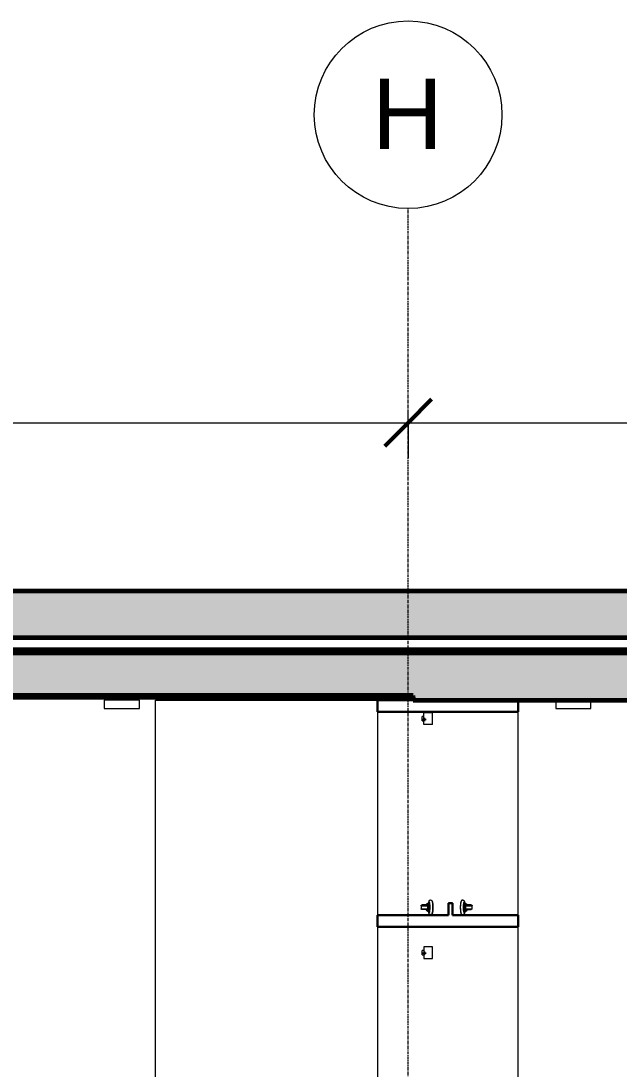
# Model space of a CAD drawing. Header units: inches. Extents: x -10318 to -7858, y -1627 to -453.
# Drawn here: x -8611.8 to -8509.8, y -631.6 to -452.8 of the extents above; entities that cross this region are included whole.
import ezdxf

# ---------------------------------------------------------------- set-up
doc = ezdxf.new("R2010")
doc.units = ezdxf.units.IN
doc.header["$MEASUREMENT"] = 0
doc.linetypes.add('Grid Line 1_2_', pattern=[0.875, 0.5, -0.125, 0.125, -0.125])
for name, color, linetype, lineweight in [('A-ANNO-DIMS', 211, 'Continuous', 9), ('A-ANNO-DIMS-64', 211, 'Continuous', 9), ('A-GENM', 13, 'Continuous', 9), ('A-WALL', 113, 'Continuous', 18), ('A-WALL-PATT', 111, 'Continuous', 60), ('G-IMPT', 8, 'Continuous', 9), ('I-WALL', 2, 'Continuous', 18), ('M-EQPM', 50, 'Continuous', 9), ('S-FNDN', 32, 'Continuous', 18), ('S-GRID', 1, 'Continuous', 9), ('S-GRID-IDEN', 1, 'Continuous', 9)]:
    doc.layers.add(name, color=color, linetype=linetype, lineweight=lineweight)
doc.styles.add('Arial', font='arial.ttf', dxfattribs={"height": 6})
doc.styles.add('Arial_1', font='arial.ttf', dxfattribs={"height": 12})
doc.dimstyles.new('Linear_-_3_32__Arial', dxfattribs={"dimscale": 12, "dimtxt": 6.121556, "dimasz": 0.666667, "dimexe": 0.5, "dimexo": 0.333333, "dimgap": 0.333333, "dimtad": 1, "dimdec": 3, "dimrnd": 0.125, "dimzin": 3, "dimdsep": 46, "dimlunit": 4, "dimtxsty": 'Arial', "dimblk1": 'OBLIQUE', "dimblk2": 'OBLIQUE', "dimsah": 1, "dimcen": 0.09, "dimdle": 0.5, "dimazin": 0, "dimtfac": 1, "dimtdec": 4, "dimtix": 1, "dimtmove": 0, "dimatfit": 3, "dimfxl": 1, "dimtvp": 1, "dimtfill": 1, "dimfrac": 2, "dimtolj": 1, "dimtzin": 0, "dimarcsym": 2})

# ---------------------------------------------------------------- blocks, each defined once
blk = doc.blocks.new('Indoor_Gun_Range_20957 - Assembly1_iam-7274358-4-Lower')
at = {"layer": 'A-GENM', "lineweight": 30}
for p, q in [((-45.78, 43.31), (-46.03, 43.31)), ((-46.03, 43.31), (-46.03, 43.06)), ((-46.03, 43.06), (-45.78, 43.06)), ((-45.78, 43.06), (-45.78, 43.31)), ((-37.87, 38.67), (-61.87, 38.67)), ((-61.87, 38.67), (-61.87, 36.67)), ((-37.87, 36.67), (-37.87, 38.67)), ((-61.87, 36.67), (-50.66, 36.67)), ((-50.66, 36.67), (-50.66, 34.67)), ((-50.01, 34.67), (-50.01, 36.67)), ((-50.01, 36.67), (-37.87, 36.67)), ((-52.83, 35.59), (-52.83, 35.09)), ((-52.65, 35.71), (-52.66, 35.71)), ((-52.66, 34.96), (-52.65, 34.96)), ((-52.65, 34.96), (-52.65, 35.71)), ((-50.66, 34.67), (-50.01, 34.67)), ((-46.69, 35.71), (-46.73, 35.71)), ((-46.73, 35.71), (-46.73, 34.96)), ((-46.73, 34.96), (-46.69, 34.96)), ((-46.51, 35.09), (-46.51, 35.59)), ((-37.87, 2), (-61.87, 2)), ((-61.87, 2), (-61.87, 0)), ((-45.78, 3.43), (-46.03, 3.43)), ((-46.03, 3.43), (-46.03, 3.18)), ((-46.03, 3.18), (-45.78, 3.18)), ((-45.78, 3.18), (-45.78, 3.43)), ((-37.87, 0), (-37.87, 2)), ((-61.87, 0), (-37.87, 0))]:
    blk.add_line(p, q, dxfattribs=at)
at = {"layer": 'A-GENM', "lineweight": 30, "flags": 128}
for points in [[(-52.66, 35.71), (-52.69, 35.71), (-52.73, 35.7), (-52.76, 35.69), (-52.79, 35.67), (-52.81, 35.65), (-52.83, 35.62), (-52.83, 35.59)], [(-52.83, 35.09), (-52.83, 35.05), (-52.81, 35.02), (-52.79, 35), (-52.76, 34.98), (-52.73, 34.97), (-52.69, 34.96), (-52.66, 34.96)], [(-46.51, 35.59), (-46.52, 35.62), (-46.54, 35.65), (-46.56, 35.67), (-46.59, 35.69), (-46.62, 35.7), (-46.66, 35.71), (-46.69, 35.71)], [(-46.69, 34.96), (-46.65, 34.96), (-46.62, 34.97), (-46.59, 34.98), (-46.56, 35), (-46.53, 35.02), (-46.52, 35.05), (-46.51, 35.09)]]:
    blk.add_lwpolyline(points, dxfattribs=at)
at = {"layer": 'G-IMPT'}
for p, q in [((0, 110.69), (0, 0)), ((-61.87, 73.34), (-61.87, 38.67)), ((-37.87, 38.67), (-37.87, 73.34)), ((-45.78, 44.11), (-47.28, 44.11)), ((-47.28, 44.11), (-47.28, 42.11)), ((-45.78, 43.31), (-45.78, 44.11)), ((-45.53, 43.45), (-45.78, 43.45)), ((-45.78, 42.11), (-45.78, 43.06)), ((-45.53, 43.45), (-45.53, 42.7)), ((-47.28, 42.11), (-45.78, 42.11)), ((-45.78, 42.7), (-45.53, 42.7)), ((-61.87, 36.67), (-61.87, 2)), ((-53.16, 35.81), (-53.12, 35.76)), ((-52.67, 36.17), (-53.1, 35.92)), ((-50.71, 36.67), (-50.71, 34.67)), ((-49.96, 34.67), (-49.96, 36.67)), ((-46.3, 35.93), (-46.67, 36.15)), ((-37.87, 2), (-37.87, 36.67)), ((-54.01, 35.59), (-54.01, 35.09)), ((-53.52, 35.59), (-54.01, 35.59)), ((-53.52, 35.09), (-54.01, 35.09)), ((-53.88, 35.71), (-53.78, 35.71)), ((-52.66, 35.71), (-53.88, 35.71)), ((-53.78, 34.96), (-53.88, 34.96)), ((-52.66, 34.96), (-53.88, 34.96)), ((-53.6, 35.71), (-53.36, 35.71)), ((-53.36, 34.96), (-53.6, 34.96)), ((-53.59, 35.71), (-53.39, 35.71)), ((-53.39, 34.96), (-53.59, 34.96)), ((-53.39, 34.96), (-53.59, 34.96)), ((-52.83, 35.59), (-53.51, 35.59)), ((-52.83, 35.09), (-53.51, 35.09)), ((-53.1, 34.85), (-52.67, 34.6)), ((-53.04, 35.71), (-52.65, 35.71)), ((-52.65, 34.96), (-53.04, 34.96)), ((-50.66, 34.67), (-50.71, 34.67)), ((-49.96, 34.67), (-50.01, 34.67)), ((-46.69, 34.96), (-45.45, 34.96)), ((-46.3, 34.96), (-46.68, 34.96)), ((-46.67, 34.58), (-46.3, 34.79)), ((-46.53, 35.6), (-46.53, 35.64)), ((-46.53, 35.03), (-46.53, 35.06)), ((-45.33, 35.59), (-46.51, 35.59)), ((-45.33, 35.09), (-46.51, 35.09)), ((-46.19, 35.72), (-46.19, 35.72)), ((-45.97, 35.71), (-45.48, 35.71)), ((-45.74, 34.96), (-45.97, 34.96)), ((-45.75, 34.96), (-45.95, 34.96)), ((-45.48, 34.96), (-45.54, 34.96)), ((-45.33, 35.09), (-45.33, 35.59)), ((-47.28, 4.18), (-45.78, 4.18)), ((-47.28, 4.18), (-47.28, 2.18)), ((-45.78, 4.18), (-45.78, 3.43)), ((-47.28, 2.18), (-45.78, 2.18)), ((-45.53, 3.55), (-45.78, 3.55)), ((-45.78, 3.18), (-45.78, 2.18)), ((-45.78, 2.8), (-45.53, 2.8)), ((-45.53, 3.55), (-45.53, 2.8)), ((0, 0), (-37.87, 0))]:
    blk.add_line(p, q, dxfattribs=at)
at = {"layer": 'G-IMPT', "flags": 128}
for points in [[(-53.1, 35.92), (-53.12, 35.9), (-53.14, 35.89), (-53.15, 35.88), (-53.16, 35.86), (-53.16, 35.85), (-53.17, 35.84), (-53.17, 35.83), (-53.18, 35.82), (-53.18, 35.81), (-53.18, 35.8), (-53.19, 35.79), (-53.19, 35.77), (-53.19, 35.76), (-53.2, 35.75), (-53.2, 35.74), (-53.2, 35.72), (-53.2, 35.71)], [(-52.66, 36.17), (-52.77, 36.11), (-52.88, 36.05), (-52.99, 35.98), (-53.09, 35.92)], [(-52.82, 35.7), (-52.81, 35.74), (-52.81, 35.78), (-52.81, 35.82), (-52.81, 35.86), (-52.8, 35.89), (-52.8, 35.93), (-52.8, 35.97), (-52.79, 36), (-52.79, 36.04), (-52.78, 36.07), (-52.78, 36.1), (-52.77, 36.13), (-52.77, 36.16), (-52.76, 36.19), (-52.76, 36.22), (-52.75, 36.25), (-52.75, 36.28), (-52.74, 36.31), (-52.73, 36.33), (-52.72, 36.36), (-52.72, 36.38), (-52.71, 36.4), (-52.7, 36.43), (-52.69, 36.45), (-52.67, 36.48), (-52.66, 36.5), (-52.63, 36.53), (-52.61, 36.56), (-52.57, 36.59), (-52.52, 36.62), (-52.45, 36.63), (-52.42, 36.63)], [(-52.42, 34.13), (-52.35, 34.14), (-52.29, 34.16), (-52.25, 34.19), (-52.21, 34.22), (-52.19, 34.25), (-52.17, 34.28), (-52.15, 34.3), (-52.14, 34.33), (-52.13, 34.35), (-52.12, 34.38), (-52.11, 34.4), (-52.1, 34.42), (-52.1, 34.45), (-52.09, 34.48), (-52.08, 34.5), (-52.08, 34.53), (-52.07, 34.56), (-52.07, 34.59), (-52.06, 34.62), (-52.06, 34.65), (-52.05, 34.68), (-52.05, 34.72), (-52.04, 34.75), (-52.04, 34.78), (-52.03, 34.82), (-52.03, 34.86), (-52.03, 34.89), (-52.02, 34.93), (-52.02, 34.97), (-52.02, 35.01), (-52.02, 35.05), (-52.01, 35.09), (-52.01, 35.13), (-52.01, 35.17), (-52.01, 35.21), (-52.01, 35.25), (-52.01, 35.29), (-52.01, 35.33), (-52.01, 35.37), (-52.01, 35.42), (-52.01, 35.46), (-52.01, 35.5), (-52.01, 35.54), (-52.01, 35.58), (-52.01, 35.62), (-52.01, 35.66), (-52.02, 35.7), (-52.02, 35.74), (-52.02, 35.78), (-52.02, 35.82), (-52.03, 35.86), (-52.03, 35.89), (-52.03, 35.93), (-52.04, 35.97), (-52.04, 36), (-52.04, 36.04), (-52.05, 36.07), (-52.05, 36.1), (-52.06, 36.13), (-52.06, 36.16), (-52.07, 36.19), (-52.07, 36.22), (-52.08, 36.25), (-52.09, 36.28), (-52.09, 36.31), (-52.1, 36.33), (-52.11, 36.36), (-52.12, 36.38), (-52.12, 36.4), (-52.13, 36.43), (-52.15, 36.45), (-52.16, 36.48), (-52.18, 36.5), (-52.2, 36.53), (-52.23, 36.56), (-52.26, 36.59), (-52.32, 36.62), (-52.38, 36.63), (-52.42, 36.63)], [(-46.93, 34.11), (-47, 34.12), (-47.06, 34.14), (-47.1, 34.17), (-47.13, 34.2), (-47.16, 34.23), (-47.18, 34.25), (-47.19, 34.28), (-47.21, 34.3), (-47.22, 34.33), (-47.23, 34.35), (-47.23, 34.38), (-47.24, 34.4), (-47.25, 34.43), (-47.26, 34.45), (-47.26, 34.48), (-47.27, 34.51), (-47.27, 34.54), (-47.28, 34.57), (-47.29, 34.6), (-47.29, 34.63), (-47.29, 34.66), (-47.3, 34.69), (-47.3, 34.73), (-47.31, 34.76), (-47.31, 34.8), (-47.31, 34.83), (-47.32, 34.87), (-47.32, 34.91), (-47.32, 34.94), (-47.33, 34.98), (-47.33, 35.02), (-47.33, 35.06), (-47.33, 35.1), (-47.33, 35.14), (-47.34, 35.18), (-47.34, 35.23), (-47.34, 35.27), (-47.34, 35.31), (-47.34, 35.35), (-47.34, 35.39), (-47.34, 35.43), (-47.34, 35.47), (-47.34, 35.52), (-47.33, 35.56), (-47.33, 35.6), (-47.33, 35.64), (-47.33, 35.68), (-47.33, 35.72), (-47.33, 35.76), (-47.32, 35.8), (-47.32, 35.83), (-47.32, 35.87), (-47.31, 35.91), (-47.31, 35.94), (-47.31, 35.98), (-47.3, 36.01), (-47.3, 36.05), (-47.29, 36.08), (-47.29, 36.11), (-47.28, 36.14), (-47.28, 36.17), (-47.27, 36.2), (-47.27, 36.23), (-47.26, 36.26), (-47.25, 36.28), (-47.25, 36.31), (-47.24, 36.33), (-47.23, 36.36), (-47.22, 36.38), (-47.21, 36.4), (-47.2, 36.43), (-47.19, 36.45), (-47.17, 36.48), (-47.15, 36.51), (-47.12, 36.54), (-47.08, 36.57), (-47.03, 36.59), (-46.97, 36.61), (-46.93, 36.61)], [(-46.53, 35.72), (-46.53, 35.76), (-46.54, 35.8), (-46.54, 35.83), (-46.54, 35.87), (-46.55, 35.91), (-46.55, 35.94), (-46.55, 35.98), (-46.56, 36.01), (-46.56, 36.05), (-46.57, 36.08), (-46.57, 36.11), (-46.58, 36.14), (-46.58, 36.17), (-46.59, 36.2), (-46.59, 36.23), (-46.6, 36.26), (-46.61, 36.28), (-46.61, 36.31), (-46.62, 36.33), (-46.63, 36.36), (-46.64, 36.38), (-46.65, 36.4), (-46.66, 36.43), (-46.67, 36.45), (-46.69, 36.48), (-46.71, 36.51), (-46.74, 36.54), (-46.78, 36.57), (-46.83, 36.59), (-46.89, 36.61), (-46.93, 36.61)], [(-46.68, 36.15), (-46.59, 36.1), (-46.5, 36.04), (-46.41, 35.99), (-46.31, 35.93)], [(-46.16, 35.71), (-46.16, 35.72), (-46.17, 35.73), (-46.17, 35.75), (-46.17, 35.76), (-46.18, 35.77), (-46.18, 35.79), (-46.19, 35.8), (-46.2, 35.82), (-46.21, 35.84), (-46.22, 35.86), (-46.24, 35.88), (-46.27, 35.91), (-46.3, 35.93)], [(-54.01, 35.59), (-54.01, 35.59), (-54.01, 35.6), (-54.01, 35.6), (-54.01, 35.61), (-54.01, 35.61), (-54, 35.62), (-54, 35.62), (-54, 35.63), (-54, 35.63), (-54, 35.64), (-54, 35.64), (-53.99, 35.64), (-53.99, 35.65), (-53.99, 35.65), (-53.99, 35.66), (-53.98, 35.66), (-53.98, 35.67), (-53.98, 35.67), (-53.97, 35.67), (-53.97, 35.68), (-53.97, 35.68), (-53.96, 35.68), (-53.96, 35.69), (-53.95, 35.69), (-53.95, 35.69), (-53.95, 35.7), (-53.94, 35.7), (-53.94, 35.7), (-53.93, 35.7), (-53.93, 35.7), (-53.92, 35.71), (-53.92, 35.71), (-53.91, 35.71), (-53.91, 35.71), (-53.9, 35.71), (-53.9, 35.71), (-53.89, 35.71), (-53.89, 35.71), (-53.88, 35.71), (-53.88, 35.71)], [(-53.88, 34.96), (-53.89, 34.96), (-53.89, 34.96), (-53.9, 34.96), (-53.9, 34.96), (-53.91, 34.96), (-53.91, 34.97), (-53.92, 34.97), (-53.92, 34.97), (-53.93, 34.97), (-53.93, 34.97), (-53.94, 34.97), (-53.94, 34.98), (-53.94, 34.98), (-53.95, 34.98), (-53.95, 34.98), (-53.96, 34.99), (-53.96, 34.99), (-53.97, 34.99), (-53.97, 35), (-53.97, 35), (-53.98, 35), (-53.98, 35.01), (-53.98, 35.01), (-53.99, 35.02), (-53.99, 35.02), (-53.99, 35.02), (-53.99, 35.03), (-54, 35.03), (-54, 35.04), (-54, 35.04), (-54, 35.05), (-54, 35.05), (-54, 35.06), (-54.01, 35.06), (-54.01, 35.07), (-54.01, 35.07), (-54.01, 35.08), (-54.01, 35.08), (-54.01, 35.09), (-54.01, 35.09)], [(-53.88, 35.71), (-53.88, 35.71), (-53.87, 35.71), (-53.85, 35.71), (-53.83, 35.71), (-53.8, 35.71), (-53.76, 35.71), (-53.72, 35.71), (-53.67, 35.71), (-53.61, 35.71), (-53.55, 35.71), (-53.48, 35.71), (-53.4, 35.71), (-53.32, 35.71), (-53.24, 35.71), (-53.14, 35.71), (-53.14, 35.71)], [(-52.66, 35.71), (-52.78, 35.71), (-52.89, 35.71), (-52.99, 35.71), (-53.1, 35.71), (-53.19, 35.71), (-53.28, 35.71), (-53.37, 35.71), (-53.44, 35.71), (-53.52, 35.71), (-53.58, 35.71), (-53.64, 35.71), (-53.69, 35.71), (-53.74, 35.71), (-53.78, 35.71), (-53.81, 35.71), (-53.84, 35.71), (-53.86, 35.71), (-53.88, 35.71), (-53.88, 35.71), (-53.88, 35.71)], [(-53.88, 34.96), (-53.88, 34.96), (-53.87, 34.96), (-53.85, 34.96), (-53.83, 34.96), (-53.8, 34.96), (-53.76, 34.96), (-53.72, 34.96), (-53.67, 34.96), (-53.61, 34.96), (-53.55, 34.96), (-53.48, 34.96), (-53.4, 34.96), (-53.32, 34.96), (-53.24, 34.96), (-53.14, 34.96), (-53.05, 34.96), (-52.94, 34.96), (-52.83, 34.96), (-52.72, 34.96), (-52.66, 34.96)], [(-53.14, 34.96), (-53.24, 34.96), (-53.32, 34.96), (-53.4, 34.96), (-53.48, 34.96), (-53.55, 34.96), (-53.61, 34.96), (-53.67, 34.96), (-53.72, 34.96), (-53.76, 34.96), (-53.8, 34.96), (-53.83, 34.96), (-53.85, 34.96), (-53.87, 34.96), (-53.88, 34.96), (-53.88, 34.96)], [(-53.18, 34.96), (-53.18, 34.95), (-53.17, 34.94), (-53.17, 34.93), (-53.16, 34.92), (-53.16, 34.9), (-53.15, 34.89), (-53.14, 34.88), (-53.12, 34.86), (-53.1, 34.85)], [(-52.66, 34.6), (-52.77, 34.66), (-52.88, 34.72), (-52.99, 34.79), (-53.09, 34.85)], [(-52.42, 34.13), (-52.48, 34.14), (-52.54, 34.16), (-52.59, 34.19), (-52.62, 34.22), (-52.64, 34.25), (-52.66, 34.28), (-52.68, 34.3), (-52.69, 34.33), (-52.7, 34.35), (-52.71, 34.38), (-52.72, 34.4), (-52.73, 34.42), (-52.74, 34.45), (-52.74, 34.48), (-52.75, 34.5), (-52.76, 34.53), (-52.76, 34.56), (-52.77, 34.59), (-52.77, 34.62), (-52.78, 34.65), (-52.78, 34.68), (-52.79, 34.72), (-52.79, 34.75), (-52.79, 34.78), (-52.8, 34.82), (-52.8, 34.86), (-52.8, 34.89), (-52.81, 34.93), (-52.81, 34.97)], [(-46.93, 34.11), (-46.86, 34.12), (-46.8, 34.14), (-46.76, 34.17), (-46.73, 34.2), (-46.7, 34.23), (-46.68, 34.25), (-46.67, 34.28), (-46.65, 34.3), (-46.64, 34.33), (-46.63, 34.35), (-46.63, 34.38), (-46.62, 34.4), (-46.61, 34.43), (-46.6, 34.45), (-46.6, 34.48), (-46.59, 34.51), (-46.59, 34.54), (-46.58, 34.57), (-46.57, 34.6), (-46.57, 34.63), (-46.57, 34.66), (-46.56, 34.69), (-46.56, 34.73), (-46.55, 34.76), (-46.55, 34.8), (-46.55, 34.83), (-46.54, 34.87), (-46.54, 34.91), (-46.54, 34.94), (-46.53, 34.98)], [(-46.22, 35.71), (-46.32, 35.71), (-46.43, 35.71), (-46.54, 35.71), (-46.65, 35.71), (-46.69, 35.71)], [(-46.69, 34.96), (-46.57, 34.96), (-46.46, 34.96), (-46.35, 34.96), (-46.25, 34.96), (-46.15, 34.96), (-46.06, 34.96), (-45.98, 34.96), (-45.9, 34.96), (-45.83, 34.96), (-45.76, 34.96), (-45.7, 34.96), (-45.65, 34.96), (-45.6, 34.96), (-45.56, 34.96), (-45.52, 34.96), (-45.5, 34.96), (-45.48, 34.96), (-45.46, 34.96), (-45.45, 34.96), (-45.45, 34.96)], [(-46.68, 34.57), (-46.59, 34.63), (-46.5, 34.68), (-46.41, 34.74), (-46.31, 34.79)], [(-46.3, 34.79), (-46.27, 34.82), (-46.24, 34.84), (-46.22, 34.87), (-46.21, 34.89), (-46.2, 34.9), (-46.19, 34.92), (-46.18, 34.94), (-46.18, 34.95), (-46.17, 34.96)], [(-45.45, 34.96), (-45.45, 34.96), (-45.46, 34.96), (-45.48, 34.96), (-45.51, 34.96), (-45.54, 34.96), (-45.57, 34.96), (-45.61, 34.96), (-45.66, 34.96), (-45.72, 34.96), (-45.78, 34.96), (-45.85, 34.96), (-45.93, 34.96), (-46.01, 34.96), (-46.09, 34.96), (-46.19, 34.96), (-46.2, 34.96)], [(-45.45, 35.71), (-45.45, 35.71), (-45.44, 35.71), (-45.44, 35.71), (-45.43, 35.71), (-45.43, 35.71), (-45.42, 35.71), (-45.42, 35.71), (-45.41, 35.71), (-45.41, 35.7), (-45.4, 35.7), (-45.4, 35.7), (-45.39, 35.7), (-45.39, 35.7), (-45.38, 35.69), (-45.38, 35.69), (-45.38, 35.69), (-45.37, 35.68), (-45.37, 35.68), (-45.37, 35.68), (-45.36, 35.67), (-45.36, 35.67), (-45.35, 35.67), (-45.35, 35.66), (-45.35, 35.66), (-45.35, 35.65), (-45.34, 35.65), (-45.34, 35.65), (-45.34, 35.64), (-45.34, 35.64), (-45.33, 35.63), (-45.33, 35.63), (-45.33, 35.62), (-45.33, 35.62), (-45.33, 35.61), (-45.33, 35.61), (-45.33, 35.6), (-45.33, 35.6), (-45.33, 35.59), (-45.33, 35.59), (-45.33, 35.59)], [(-45.33, 35.09), (-45.33, 35.08), (-45.33, 35.08), (-45.33, 35.07), (-45.33, 35.07), (-45.33, 35.06), (-45.33, 35.06), (-45.33, 35.05), (-45.33, 35.05), (-45.33, 35.04), (-45.34, 35.04), (-45.34, 35.03), (-45.34, 35.03), (-45.34, 35.03), (-45.35, 35.02), (-45.35, 35.02), (-45.35, 35.01), (-45.35, 35.01), (-45.36, 35), (-45.36, 35), (-45.36, 35), (-45.37, 34.99), (-45.37, 34.99), (-45.38, 34.99), (-45.38, 34.98), (-45.38, 34.98), (-45.39, 34.98), (-45.39, 34.98), (-45.4, 34.97), (-45.4, 34.97), (-45.41, 34.97), (-45.41, 34.97), (-45.42, 34.97), (-45.42, 34.97), (-45.43, 34.97), (-45.43, 34.96), (-45.44, 34.96), (-45.44, 34.96), (-45.45, 34.96), (-45.45, 34.96), (-45.45, 34.96)]]:
    blk.add_lwpolyline(points, dxfattribs=at)
at = {"layer": 'G-IMPT'}
for centre, major_axis, ratio, start_param, end_param in [((-53.16, 35.38), (0, 0.428), 0.15852, 0, 0.490957), ((-53.09, 35.38), (0, 0.536), 0.15852, 0.626808, 0.892159), ((-53.09, 35.38), (0, 0.536), 0.15852, 5.357645, 6.283185), ((-52.66, 35.38), (0, 1), 0.15852, 0, 1.256637), ((-52.66, 35.38), (0, 0.789), 0.15852, 0.092827, 1.170708), ((-52.66, 35.38), (0, 0.789), 0.15852, 0, 1.170708), ((-52.66, 35.38), (0, 0.789), 0.15852, 0, 1.170708), ((-52.66, 35.38), (0, 0.789), 0.15852, 0, 1.170708), ((-52.66, 35.38), (0, 1), 0.15852, 3.141593, 6.283185), ((-52.66, 35.38), (0, 0.789), 0.15852, 3.141593, 6.283185), ((-52.66, 35.38), (0, 0.789), 0.15852, 3.141593, 6.283185), ((-52.66, 35.38), (0, 0.789), 0.15852, 3.141593, 6.283185), ((-52.17, 35.38), (0, 1), 0.15852, 6.093095, 6.283185), ((-52.17, 35.38), (0, 1), 0.15852, 3.141593, 5.654867), ((-47.18, 35.36), (0, 1), 0.157489, 0, 2.513274), ((-46.68, 35.36), (0, 1), 0.157489, 0, 3.141593), ((-46.68, 35.36), (0, 0.789), 0.157489, 0, 3.141593), ((-46.68, 35.36), (0, 0.789), 0.157489, 0, 3.141593), ((-46.68, 35.36), (0, 0.789), 0.157489, 0, 3.141593), ((-46.68, 35.36), (0, 1), 0.157489, 5.056173, 6.283185), ((-46.68, 35.36), (0, 0.789), 0.157489, 5.150593, 6.283185), ((-46.68, 35.36), (0, 0.789), 0.157489, 5.150593, 6.283185), ((-46.68, 35.36), (0, 0.789), 0.157489, 5.150593, 6.283185), ((-46.68, 35.36), (0, 0.789), 0.157489, 5.150593, 6.190979), ((-46.31, 35.36), (0, 0.572), 0.157489, 0, 0.890014), ((-53.16, 35.38), (0, 0.428), 0.15852, 3.141593, 3.22475), ((-53.09, 35.38), (0, 0.536), 0.15852, 2.782527, 2.915452), ((-53.09, 35.38), (0, 0.536), 0.15852, 3.141593, 3.794822), ((-52.66, 35.38), (0, 1), 0.15852, 1.301444, 1.3507), ((-52.66, 35.38), (0, 1), 0.15852, 1.888221, 1.953487), ((-52.66, 35.38), (0, 1), 0.15852, 2.002241, 3.141593), ((-52.66, 35.38), (0, 0.789), 0.15852, 1.188752, 1.24556), ((-52.66, 35.38), (0, 0.789), 0.15852, 1.188752, 1.24556), ((-52.66, 35.38), (0, 0.789), 0.15852, 1.188752, 1.24556), ((-52.66, 35.38), (0, 0.789), 0.15852, 1.188752, 1.24556), ((-52.66, 35.38), (0, 0.789), 0.15852, 2.038778, 2.106157), ((-52.66, 35.38), (0, 0.789), 0.15852, 2.038778, 2.106157), ((-52.66, 35.38), (0, 0.789), 0.15852, 2.038778, 2.106157), ((-52.66, 35.38), (0, 0.789), 0.15852, 2.038778, 2.106157), ((-52.66, 35.38), (0, 0.789), 0.15852, 2.159845, 3.048766), ((-52.66, 35.38), (0, 0.789), 0.15852, 2.159845, 3.141593), ((-52.66, 35.38), (0, 0.789), 0.15852, 2.159845, 3.141593), ((-52.66, 35.38), (0, 0.789), 0.15852, 2.159845, 3.141593), ((-47.18, 35.36), (0, 1), 0.157489, 2.957088, 3.141593), ((-46.68, 35.36), (0, 0.789), 0.157489, 3.141593, 4.202721), ((-46.68, 35.36), (0, 0.789), 0.157489, 3.141593, 4.202721), ((-46.68, 35.36), (0, 0.789), 0.157489, 3.141593, 4.202721), ((-46.68, 35.36), (0, 1), 0.157489, 3.141593, 4.310097), ((-46.68, 35.36), (0, 0.789), 0.157489, 3.233799, 4.202721), ((-46.68, 35.36), (0, 0.789), 0.157489, 4.214972, 4.283275), ((-46.68, 35.36), (0, 0.789), 0.157489, 4.214972, 4.283275), ((-46.68, 35.36), (0, 0.789), 0.157489, 4.214972, 4.283275), ((-46.68, 35.36), (0, 0.789), 0.157489, 4.214972, 4.283275), ((-46.68, 35.36), (0, 1), 0.157489, 4.954493, 5.006942), ((-46.31, 35.36), (0, 0.572), 0.157489, 2.356194, 3.141593)]:
    blk.add_ellipse(centre, major_axis=major_axis, ratio=ratio, start_param=start_param, end_param=end_param, dxfattribs=at)
for points, knots in [([(-46.58, 35.71), (-46.48, 35.71), (-46.32, 35.71), (-46.13, 35.71), (-46.03, 35.71), (-45.99, 35.71)], [0.0273673, 0.0273673, 0.0273673, 0.0273673, 0.1, 0.15, 0.2, 0.2, 0.2, 0.2]), ([(-45.99, 35.71), (-45.94, 35.71), (-45.85, 35.71), (-45.73, 35.71), (-45.64, 35.71), (-45.55, 35.71), (-45.48, 35.71), (-45.45, 35.71), (-45.45, 35.71), (-45.47, 35.71), (-45.47, 35.71)], [0.2, 0.2, 0.2, 0.2, 0.25, 0.3, 0.35, 0.4, 0.475, 0.55, 0.625, 0.6279895, 0.6279895, 0.6279895, 0.6279895])]:
    blk.add_open_spline(points, degree=3, knots=knots, dxfattribs=at)
blk = doc.blocks.new('Indoor_Gun_Range_20957 - Standard-7274359-4-Lower')
blk.add_blockref('Indoor_Gun_Range_20957 - Assembly1_iam-7274358-4-Lower', (0, 0))
blk = doc.blocks.new('Control Disc - HOmey Pro-V11-4-Lower')
at = {"layer": 'M-EQPM'}
for p, q in [((-3, 5.42), (-3, 4)), ((3, 5.42), (-3, 5.42)), ((3, 4), (3, 5.42)), ((-3, 4), (3, 4))]:
    blk.add_line(p, q, dxfattribs=at)
blk = doc.blocks.new('Control Disc - TSI VelociCalc 9565-7576856-4-Lower')
at = {"layer": 'M-EQPM'}
for p, q in [((-3, 5.42), (-3, 4)), ((3, 5.42), (-3, 5.42)), ((3, 4), (3, 5.42))]:
    blk.add_line(p, q, dxfattribs=at)
blk = doc.blocks.new('Grid - Grid Head - Circle-50561-4-Lower')
at = {"layer": 'S-GRID-IDEN'}
blk.add_circle((0, 0), 0.25, dxfattribs=at)
blk = doc.blocks.new('DIMBLOCK29-4-Lower')
at = {"layer": 'A-ANNO-DIMS-64', "lineweight": 50}
for p, q in [((-8791.76, -521.3), (-8787.76, -517.3)), ((-8545.76, -521.3), (-8541.76, -517.3)), ((-8791.76, -521.3), (-8795.76, -525.3)), ((-8545.76, -521.3), (-8549.76, -525.3))]:
    blk.add_line(p, q, dxfattribs=at)
at = {"layer": 'A-ANNO-DIMS-64'}
for p, q in [((-8791.76, -521.3), (-8791.76, -519.64)), ((-8545.76, -521.3), (-8545.76, -519.64)), ((-8791.76, -521.3), (-8545.76, -521.3)), ((-8791.76, -521.3), (-8791.76, -527.3)), ((-8545.76, -521.3), (-8545.76, -527.3))]:
    blk.add_line(p, q, dxfattribs=at)
at = {"layer": 'A-ANNO-DIMS-64', "color": 0, "insert": (-8679.4, -509.51), "char_height": 6, "width": 25.541, "attachment_point": 1, "line_spacing_factor": 0.941778, "style": 'Arial', "bg_fill": 3, "box_fill_scale": 1.25, "bg_fill_color": 9, "bg_fill_true_color": 13158600, "bg_fill_transparency": 0}
blk.add_mtext('20\'-6"', dxfattribs=at)
blk = doc.blocks.new('_Oblique')
at = {"color": 0, "linetype": 'ByBlock', "lineweight": -2}
blk.add_line((-0.5, -0.5), (0.5, 0.5), dxfattribs=at)
blk = doc.blocks.new('DIMBLOCK30-4-Lower')
at = {"layer": 'A-ANNO-DIMS-64'}
for p, q in [((-7877.56, -521.3), (-7877.56, -515.3)), ((-8545.76, -521.3), (-8545.76, -519.64)), ((-8545.76, -521.3), (-7871.56, -521.3)), ((-8545.76, -521.3), (-8545.76, -527.3)), ((-7877.56, -521.3), (-7877.56, -560.61))]:
    blk.add_line(p, q, dxfattribs=at)
at = {"layer": 'A-ANNO-DIMS-64', "lineweight": 50}
for p, q in [((-8545.76, -521.3), (-8541.76, -517.3)), ((-7877.56, -521.3), (-7873.56, -517.3)), ((-8545.76, -521.3), (-8549.76, -525.3)), ((-7877.56, -521.3), (-7881.56, -525.3))]:
    blk.add_line(p, q, dxfattribs=at)
at = {"layer": 'A-ANNO-DIMS-64', "color": 0, "insert": (-8229.27, -509.51), "char_height": 6, "width": 42.267, "attachment_point": 1, "line_spacing_factor": 0.941778, "style": 'Arial', "bg_fill": 3, "box_fill_scale": 1.25, "bg_fill_color": 9, "bg_fill_true_color": 13158600, "bg_fill_transparency": 0}
blk.add_mtext('55\'-8 1/4"', dxfattribs=at)

msp = doc.modelspace()

# ---------------------------------------------------------------- hatches: boundary and pattern name
at = {"layer": 'A-WALL-PATT', "lineweight": 9}
h = msp.add_hatch(dxfattribs=at)
h.set_pattern_fill('FP_18', color=256, style=0, pattern_type=2)
h.set_pattern_definition([(71.565, (950.8396, 3.84), (0.00033, 15.3601313), [2.024, -46.549]), (33.69, (951.48, 5.76), (1.8e-05, 15.359648), [2.308, -53.074]), (33.69, (966.84, 5.76), (1.8e-05, 15.359648), [2.308, -53.074]), (33.69, (982.2, 5.76), (1.8e-05, 15.359648), [2.308, -53.074]), (0, (953.4, 7.04), (0, 15.36), [2.56, -12.8]), (333.435, (955.96, 7.04), (-1.4e-05, 15.35955), [2.862, -31.484]), (333.435, (971.32, 7.04), (-1.4e-05, 15.35955), [2.862, -31.484]), (288.435, (958.5196, 5.76), (-0.00033, 15.3601313), [2.024, -46.549]), (288.435, (950.8396, 3.84), (-0.00033, 15.3601313), [2.024, -46.549]), (315, (951.48, 1.92), (0, 15.359774), [2.715, -19.007]), (0, (953.4, 0), (0, 15.36), [2.56, -12.8]), (36.87, (955.96, 0), (-2.7e-05, 15.36), [3.2, -73.6]), (36.87, (971.32, 0), (-2.7e-05, 15.36), [3.2, -73.6]), (36.87, (986.68, 0), (-2.7e-05, 15.36), [3.2, -73.6]), (36.87, (1002.04, 0), (-2.7e-05, 15.36), [3.2, -73.6]), (71.565, (958.5196, 1.92), (0.00033, 15.3601313), [2.024, -46.549]), (56.31, (957.8796, 9.6), (-1.8e-05, 15.3596484), [2.308, -53.074]), (56.31, (973.2396, 9.6), (-1.8e-05, 15.3596484), [2.308, -53.074]), (26.565, (959.16, 11.52), (1.4e-05, 15.35955), [1.431, -32.915]), (26.565, (974.52, 11.52), (1.4e-05, 15.35955), [1.431, -32.915]), (0, (960.44, 12.16), (0, 15.36), [1.28, -14.08]), (333.435, (961.72, 12.16), (-1.4e-05, 15.35955), [1.431, -32.915]), (333.435, (977.08, 12.16), (-1.4e-05, 15.35955), [1.431, -32.915]), (303.69, (962.9996, 11.52), (1.8e-05, 15.3596484), [2.308, -53.074]), (303.69, (978.3596, 11.52), (1.8e-05, 15.3596484), [2.308, -53.074]), (303.69, (957.8796, 9.6), (1.8e-05, 15.3596484), [2.308, -53.074]), (303.69, (973.2396, 9.6), (1.8e-05, 15.3596484), [2.308, -53.074]), (333.435, (959.16, 7.68), (-1.4e-05, 15.35955), [1.431, -32.915]), (333.435, (974.52, 7.68), (-1.4e-05, 15.35955), [1.431, -32.915]), (0, (960.44, 7.04), (0, 15.36), [1.28, -14.08]), (26.565, (961.72, 7.04), (1.4e-05, 15.35955), [1.431, -32.915]), (26.565, (977.08, 7.04), (1.4e-05, 15.35955), [1.431, -32.915]), (56.31, (962.9996, 7.68), (-1.8e-05, 15.3596484), [2.308, -53.074]), (56.31, (978.3596, 7.68), (-1.8e-05, 15.3596484), [2.308, -53.074]), (63.435, (950.8396, 11.52), (-1.37e-05, 15.359551), [1.431, -32.915]), (26.565, (951.48, 12.8), (1.4e-05, 15.35955), [1.431, -32.915]), (26.565, (966.84, 12.8), (1.4e-05, 15.35955), [1.431, -32.915]), (0, (952.76, 13.44), (0, 15.36), [1.28, -14.08]), (333.435, (954.04, 13.44), (-1.4e-05, 15.35955), [1.431, -32.915]), (333.435, (969.4, 13.44), (-1.4e-05, 15.35955), [1.431, -32.915]), (296.565, (955.3196, 12.8), (1.37e-05, 15.359551), [1.431, -32.915]), (296.565, (950.8396, 11.52), (1.37e-05, 15.359551), [1.431, -32.915]), (180, (954.04, 9.6), (-2e-15, -15.36), [1.28, -14.08]), (333.435, (951.48, 10.24), (-1.4e-05, 15.35955), [1.431, -32.915]), (333.435, (966.84, 10.24), (-1.4e-05, 15.35955), [1.431, -32.915]), (26.565, (954.04, 9.6), (1.4e-05, 15.35955), [1.431, -32.915]), (26.565, (969.4, 9.6), (1.4e-05, 15.35955), [1.431, -32.915]), (63.435, (955.3196, 10.24), (-1.37e-05, 15.359551), [1.431, -32.915]), (63.435, (960.4396, 2.56), (-1.37e-05, 15.359551), [1.431, -32.915]), (45, (961.08, 3.84), (0, 15.359774), [0.9051, -20.817]), (0, (961.72, 4.48), (0, 15.36), [1.28, -14.08]), (333.435, (963, 4.48), (-1.4e-05, 15.35955), [1.431, -32.915]), (333.435, (978.36, 4.48), (-1.4e-05, 15.35955), [1.431, -32.915]), (296.565, (964.2796, 3.84), (1.37e-05, 15.359551), [1.431, -32.915]), (296.565, (960.4396, 2.56), (1.37e-05, 15.359551), [1.431, -32.915]), (315, (961.08, 1.28), (0, 15.359774), [0.9051, -20.817]), (0, (961.72, 0.64), (0, 15.36), [1.28, -14.08]), (26.565, (963, 0.64), (1.4e-05, 15.35955), [1.431, -32.915]), (26.565, (978.36, 0.64), (1.4e-05, 15.35955), [1.431, -32.915]), (63.435, (964.2796, 1.28), (-1.37e-05, 15.359551), [1.431, -32.915]), (0, (960.44, 4.48), (0, 15.36), [0.8448, -14.515]), (0, (957.88, 7.68), (0, 15.36), [0.8448, -14.515]), (0, (955.32, 8.32), (0, 15.36), [0.8448, -14.515]), (0, (952.12, 8.32), (0, 15.36), [0.8448, -14.515]), (0, (955.96, 9.6), (0, 15.36), [0.8448, -14.515]), (0, (957.24, 10.88), (0, 15.36), [0.8448, -14.515]), (0, (957.88, 12.8), (0, 15.36), [0.8448, -14.515]), (0, (962.36, 13.44), (0, 15.36), [0.8448, -14.515]), (0, (965.56, 12.8), (0, 15.36), [0.8448, -14.515]), (0, (964.28, 7.68), (0, 15.36), [0.8448, -14.515]), (0, (964.92, 5.76), (0, 15.36), [0.8448, -14.515]), (0, (963, 5.76), (0, 15.36), [0.8448, -14.515]), (0, (959.8, 1.28), (0, 15.36), [0.8448, -14.515]), (0, (958.52, 0.64), (0, 15.36), [0.8448, -14.515]), (0, (961.08, 0), (0, 15.36), [0.8448, -14.515]), (0, (964.92, 0.64), (0, 15.36), [0.8448, -14.515]), (0, (950.84, 5.76), (0, 15.36), [0.8448, -14.515]), (0, (955.96, 13.44), (0, 15.36), [0.8448, -14.515])])
h.paths.add_polyline_path([(-7876.053, -558.0201), (-7870.9669, -558.0201), (-7870.9669, -550.0201), (-8908.0206, -550.0201), (-8908.0206, -558.0201), (-7880.6636, -558.0201)])
h = msp.add_hatch(dxfattribs=at)
h.set_pattern_fill('FP_16', color=256, style=0, pattern_type=2)
h.set_pattern_definition([(50, (950.84, 0), (18.362056, -1.606828), [1.92, -21.12]), (355, (950.84, 0), (-3.552257, 19.255874), [1.536, -16.896]), (100.451, (952.37, -0.134), (14.81021, 17.649286), [1.632, -17.949]), (46.184, (950.84, 5.12), (27.32125, -4.237615), [2.88, -31.68]), (96.636, (953.117, 4.767), (23.927535, 24.93717), [2.448, -26.924]), (351.184, (950.84, 5.12), (23.927645, 24.93743), [2.304, -25.344]), (21, (953.4, 3.84), (15.28081, -10.307465), [1.92, -21.12]), (326, (953.4, 3.84), (6.22856, 18.563735), [1.536, -16.896]), (71.451, (954.673, 2.981), (21.509846, 8.25628), [1.632, -17.949]), (37.5, (950.8396, 0), (0.3110953, 8.5225365), [0.8448, -15.846, 0.8448, -16.307, -16.96]), (37.5, (950.8396, 0), (0.3110953, 8.5225365), [-33.843, 0.8448, -16.115]), (7.5, (950.84, 0), (6.7346365, 10.097431), [0.8448, -8.934, 0.8448, -15.462, -6.464]), (7.5, (950.84, 0), (6.7346365, 10.097431), [-26.086, 0.8448, -5.619]), (327.5, (945.1306, 0), (13.6661073, -0.5771864), [0.8448, -5.555, 0.8448, -19.123, -26.496]), (327.5, (945.1306, 0), (13.6661073, -0.5771864), [-26.368, 0.8448, -25.651]), (317.5, (942.57, 0), (14.929853, 2.562859), [0.8448, -7.475, 0.8448, -12.416, -18.816]), (317.5, (942.57, 0), (14.929853, 2.562859), [-21.581, 0.8448, -17.971])])
h.paths.add_polyline_path([(-7873.5575, -568.6107), (-7873.5575, -560.6107), (-8889.43, -560.6107), (-8889.43, -568.1107), (-8544.9166, -568.1107), (-8544.9166, -568.6107), (-7876.053, -568.6107)])

# ---------------------------------------------------------------- linework, layer by layer
at = {"layer": 'A-WALL', "lineweight": 60}
for p, q in [((-7862.9669, -550.0201), (-8908.0206, -550.0201)), ((-7870.9669, -558.0201), (-8900.0206, -558.0201)), ((-7872.9669, -560.0201), (-8898.0206, -560.0201))]:
    msp.add_line(p, q, dxfattribs=at)
at = {"layer": 'I-WALL', "lineweight": 60}
for p, q in [((-8544.9166, -567.8607), (-8889.43, -567.8607)), ((-8544.9166, -568.1107), (-8544.9166, -567.8607))]:
    msp.add_line(p, q, dxfattribs=at)
at = {"layer": 'S-FNDN', "lineweight": 60}
for p, q in [((-7873.5575, -560.6107), (-8897.43, -560.6107)), ((-8889.43, -568.1107), (-8544.9166, -568.1107)), ((-8544.9166, -568.1107), (-8544.9166, -568.6107)), ((-8544.9166, -568.6107), (-7881.5575, -568.6107))]:
    msp.add_line(p, q, dxfattribs=at)
at = {"layer": 'S-GRID', "linetype": 'Grid Line 1_2_'}
msp.add_line((-8545.7604, -1228.4196), (-8545.7604, -484.7608), dxfattribs=at)

# ---------------------------------------------------------------- block references
at = {"layer": 'G-IMPT', "rotation": 180}
msp.add_blockref('Indoor_Gun_Range_20957 - Standard-7274359-4-Lower', (-8588.87, -568.6107), dxfattribs=at)
at = {"layer": 'M-EQPM', "rotation": 180}
for name, p in [('Control Disc - HOmey Pro-V11-4-Lower', (-8594.5863, -564.6107)), ('Control Disc - TSI VelociCalc 9565-7576856-4-Lower', (-8517.5863, -564.6107))]:
    msp.add_blockref(name, p, dxfattribs=at)
at = {"layer": 'S-GRID-IDEN', "xscale": 63.99999999999997, "yscale": 63.99999999999997, "zscale": 63.99999999999997}
msp.add_blockref('Grid - Grid Head - Circle-50561-4-Lower', (-8545.7604, -468.7608), dxfattribs=at)

# ---------------------------------------------------------------- next in the draw order: texts
at = {"layer": 'S-GRID-IDEN', "insert": (-8551.9367, -462.5814), "char_height": 12, "width": 14.746, "attachment_point": 1, "style": 'Arial_1', "bg_fill": 3, "box_fill_scale": 1.25, "bg_fill_color": 9, "bg_fill_true_color": 13158600, "bg_fill_transparency": 0}
msp.add_mtext('H', dxfattribs=at)

# ---------------------------------------------------------------- next in the draw order: dimensions: what is measured, and where the dimension line sits
at = {"layer": 'A-ANNO-DIMS'}
dim = msp.add_linear_dim(base=(-8545.7604, -521.2998), p1=(-8791.7604, -515.6429), p2=(-8545.7604, -515.6429), dimstyle='Linear_-_3_32__Arial', override={"dimpost": '<>', "dimfxl": 246}, dxfattribs=at)
dim.commit()
dim.dimension.update_dxf_attribs({"geometry": 'DIMBLOCK29-4-Lower', "text_midpoint": (-8668.7604, -514.2363)})

# ---------------------------------------------------------------- next in the draw order: dimensions: what is measured, and where the dimension line sits
dim = msp.add_linear_dim(base=(-7877.5575, -521.2998), p1=(-8545.7604, -515.6429), p2=(-7877.5575, -564.6107), dimstyle='Linear_-_3_32__Arial', override={"dimpost": '<>', "dimfxl": 669.994709}, dxfattribs=at)
dim.commit()
dim.dimension.update_dxf_attribs({"geometry": 'DIMBLOCK30-4-Lower', "text_midpoint": (-8211.6589, -514.1974)})

doc.saveas('drawing.dxf')
